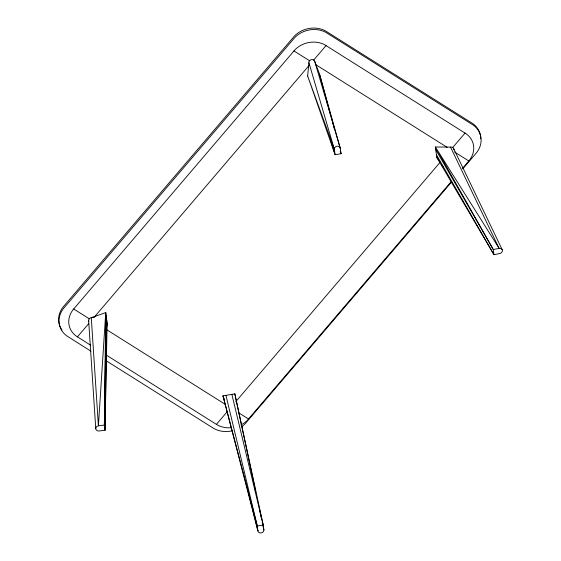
<?xml version="1.0" encoding="UTF-8"?>
<svg xmlns="http://www.w3.org/2000/svg" width="561" height="561" viewBox="0 0 561 561"><rect width="100%" height="100%" fill="white"/><g stroke="black" fill="none" stroke-linecap="round" stroke-linejoin="round"><path stroke-width="0.84" d="M106.078 315.205L104.353 425.063L105.04 430.21L99.087 430.981A3.001 2.595 -6.9 0 1 95.777 428.8L88.652 320.738M106.765 320.352L105.04 430.21L107.109 322.926L105.734 312.631L91.275 317.673A3.008 2.588 -14.9 0 0 89.276 318.774L88.876 319.384A3.008 2.588 -14.9 0 0 88.841 321.39M106.849 326.411L107.109 322.926M307.659 76.058L308.908 62.699A3.008 2.588 -14.9 0 1 309.532 60.735L310.093 60.223A3.008 2.588 -14.9 0 1 313.052 59.725L313.718 60.034A3.008 2.588 -14.9 0 1 314.833 61.71L319.511 74.08L340.289 148.406L341.025 153.735L335.106 154.724L307.659 76.058L334.363 149.394L335.106 154.724L330.464 139.724M462.573 168.286L469.466 160.173A23.078 19.887 -14.9 0 0 466.45 133.974L324.63 44.719A23.078 19.887 -14.9 0 0 295.1 49.641L73.028 309.756A23.078 19.887 -14.9 0 0 76.044 335.955L90.714 345.267M77.404 336.895L88.771 323.571M94.451 316.916L309.027 65.532M313.571 60.209L326.081 45.553M106.239 355.043L216.413 424.375L227.212 411.718M235.732 401.739L440.09 162.318M452.58 147.69L465.09 133.034M240.964 424.943A23.078 19.887 -14.9 0 0 247.387 420.287L451.219 181.589M451.542 182.052L245.206 423.681A24.053 20.729 -14.9 0 1 241.553 426.732M462.909 168.735L476.654 152.592A24.053 20.729 -14.9 0 0 473.512 125.285L325.703 32.265A24.053 20.729 -14.9 0 0 294.932 37.398L63.484 308.487A24.053 20.729 -14.9 0 0 66.626 335.794L90.959 351.193M94.564 317.119L91.275 317.673L98.406 425.834A3.001 2.595 -6.9 0 0 95.777 428.8M234.828 393.871L222.983 395.849L257.927 530.944A3.001 2.475 -14.1 0 0 261.202 532.901A3.001 2.475 -14.1 0 0 263.845 529.956L263.221 525.04L234.828 393.871L255.816 492.299M453.828 149.871A3.008 2.588 -14.9 0 0 453.267 147.971L452.727 147.515A3.008 2.588 -14.9 0 0 450.532 147.108L435.385 147.01L436.76 157.297L493.975 254.701L499.809 253.509A3.001 2.574 -22.7 0 0 502.383 250.346A3.001 2.574 -22.7 0 0 499.122 248.369L435.385 147.01L493.287 249.554L493.975 254.701L436.416 154.724M216.413 424.375L217.275 424.887A23.078 19.887 -14.9 0 0 231.469 427.713M293.929 50.918L309.714 60.847M315.562 64.529L447.18 147.361M454.466 151.94L468.814 160.972M73.68 308.957L89.465 318.886M107.144 330.015L225.445 404.467M238.516 412.693L248.558 419.011M106.485 360.961L213.818 428.478A24.053 20.729 -14.9 0 0 232.513 430.764M436.76 157.297L440.097 162.402M441.535 164.59L442.966 166.778M435.729 149.577L493.287 249.554L499.122 248.362L450.532 147.108M453.646 148.539L502.2 249.694M224.737 400.484L222.983 395.849L257.296 526.029L257.927 530.944L252.499 508.939M340.254 151.232L341.025 153.735L340.345 151.218M314.833 61.71L340.289 148.406A3.001 2.686 -15.9 0 0 336.958 146.239A3.001 2.686 -15.9 0 0 334.37 149.394L308.908 62.699M319.511 74.08L328.115 105.945M328.571 107.621L329.251 110.138M329.7 111.814L330.836 116.008M331.285 117.684L331.965 120.194M332.421 121.877L333.101 124.388M333.55 126.064L334.23 128.581M263.432 528.259L263.845 529.956L262.204 522.249M249.161 495.398L250.409 500.475M250.83 502.165L252.078 507.242M231.868 394.362L263.221 525.04L257.296 526.029L225.943 395.351M259.47 509.416L260.199 512.838M260.563 514.549L261.293 517.971M480.454 135.432A24.053 20.729 -14.9 0 0 473.119 123.813L325.31 30.792A24.053 20.729 -14.9 0 0 294.539 35.925L63.091 307.014A24.053 20.729 -14.9 0 0 60.861 328.206M480.511 135.755A24.053 20.729 -14.9 0 1 480.735 138.847M62.005 330.015A24.053 20.729 -14.9 0 1 61.717 329.609M61.444 329.195A24.053 20.729 -14.9 0 1 61.023 328.494M105.734 312.631L104.353 425.063L98.406 425.834L105.734 312.631"/></g></svg>
